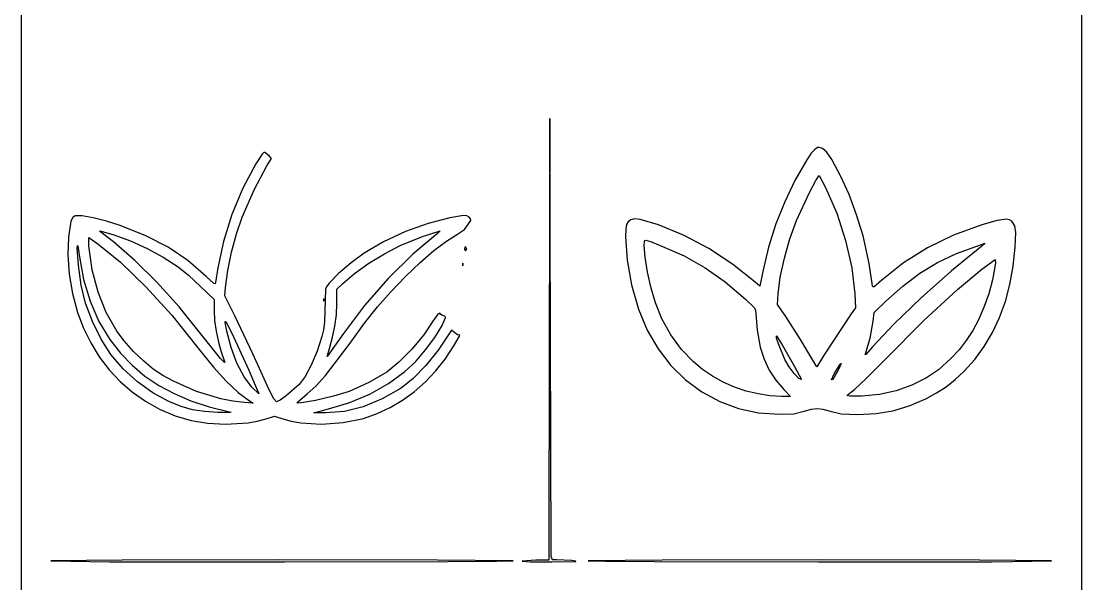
# Model space of a CAD drawing. Extents: x 45 to 235, y 1 to 395.
# Drawn here: x 44.6 to 235.4, y 192.6 to 293.7 of the extents above; entities that cross this region are included whole.
import ezdxf

# ---------------------------------------------------------------- set-up
doc = ezdxf.new("R2010")
doc.units = 0

msp = doc.modelspace()

# ---------------------------------------------------------------- linework, layer by layer
at = {"layer": 'Layer 1'}
for p, q in [((44.6336, 356.5), (44.6336, 39.4004)), ((235.443, 39.4004), (235.443, 356.494)), ((139.766931, 276.246007), (139.62801, 236.574007)), ((139.86616, 237.169407), (139.766931, 276.246007)), ((188.015793, 271.08839), (187.398086, 270.688992)), ((188.767456, 270.847759), (188.015793, 271.08839)), ((87.957262, 269.79811), (86.838453, 268.069034)), ((88.258982, 270.097969), (87.957262, 269.79811)), ((88.465813, 270.113164), (88.258982, 270.097969)), ((89.224915, 269.542597), (88.465813, 270.113164)), ((88.842881, 267.711814), (89.656563, 269.061334)), ((89.656563, 269.061334), (89.224915, 269.542597)), ((186.770063, 270.01548), (185.946769, 268.828448)), ((187.398, 270.689), (186.770063, 270.01548)), ((187.398086, 270.688992), (187.398, 270.689)), ((189.506716, 270.257344), (188.767456, 270.847759)), ((190.454356, 268.863169), (189.506716, 270.257344)), ((86.8384, 268.069), (84.524493, 263.733287)), ((86.610216, 263.50944), (88.842881, 267.711814)), ((86.838453, 268.069034), (86.8384, 268.069)), ((185.946769, 268.828448), (183.82574, 265.09246)), ((192.060944, 265.911117), (190.454356, 268.863169)), ((187.597689, 265.072575), (188.21167, 265.96564)), ((188.21167, 265.96564), (189.36273, 263.84213)), ((193.572643, 262.557163), (192.060944, 265.911117)), ((84.524493, 263.733287), (82.556647, 258.999407)), ((84.377551, 258.503314), (86.610216, 263.50944)), ((183.82574, 265.09246), (181.999608, 261.284533)), ((186.440426, 262.914334), (187.597689, 265.072575)), ((189.36273, 263.84213), (189.36274, 263.84216)), ((189.36274, 263.84216), (191.364387, 259.23388)), ((184.10357, 257.92805), (186.440426, 262.914334)), ((194.939218, 258.927837), (193.572643, 262.557163)), ((181.999608, 261.284533), (180.42465, 257.283111)), ((53.589084, 257.759052), (53.120226, 254.89132)), ((53.926774, 258.435675), (53.589084, 257.759052)), ((54.370516, 258.72158), (53.926774, 258.435675)), ((55.584525, 258.711656), (54.370516, 258.72158)), ((57.563223, 258.374275), (55.584525, 258.711656)), ((59.954965, 257.783859), (57.563223, 258.374275)), ((62.408106, 257.01483), (59.954965, 257.783859)), ((82.556647, 258.999407), (81.027893, 254.131575)), ((83.348666, 255.481773), (84.377551, 258.503314)), ((121.747435, 258.404074), (117.822606, 257.377669)), ((124.213287, 258.79355), (121.747435, 258.404074)), ((124.817345, 258.72502), (124.213287, 258.79355)), ((125.220465, 258.483458), (124.817345, 258.72502)), ((124.982314, 257.094248), (125.54048, 257.922813)), ((125.481872, 258.193833), (125.220465, 258.483458)), ((125.54048, 257.922813), (125.481872, 258.193833)), ((153.825558, 257.667572), (153.535931, 257.178867)), ((154.334729, 258.007433), (153.825558, 257.667572)), ((154.995226, 258.172093), (154.334729, 258.007433)), ((155.9869, 258.089299), (154.995226, 258.172093)), ((159.276359, 257.114367), (155.9869, 258.089299)), ((182.922122, 254.607285), (184.10357, 257.92805)), ((191.364387, 259.23388), (192.947407, 254.333489)), ((196.110436, 255.149669), (194.939218, 258.927837)), ((220.228137, 257.871037), (217.464596, 257.094568)), ((221.919999, 258.11167), (220.228137, 257.871037)), ((222.46638, 258.02872), (221.919999, 258.11167)), ((222.867639, 257.809021), (222.46638, 258.02872)), ((223.398516, 256.955647), (222.867639, 257.809021)), ((58.974683, 255.78436), (58.731881, 255.983749)), ((58.731881, 255.983749), (59.011894, 255.980338)), ((61.256963, 254.03792), (58.974683, 255.78436)), ((59.011894, 255.980338), (61.296653, 255.327904)), ((67.056697, 255.163578), (62.408106, 257.01483)), ((113.761956, 255.893566), (109.838971, 254.067123)), ((117.822606, 257.377669), (113.761956, 255.893566)), ((116.850251, 255.002951), (120.02063, 256.022537)), ((120.02063, 256.022537), (119.544328, 255.585927)), ((123.156487, 255.466884), (124.386937, 256.280566)), ((124.386937, 256.280566), (124.982314, 257.094248)), ((153.402592, 256.355262), (153.36228, 255.010703)), ((153.535931, 257.178867), (153.402592, 256.355262)), ((163.888378, 255.203593), (159.276359, 257.114367)), ((180.42465, 257.283111), (179.106447, 253.103064)), ((217.464596, 257.094568), (212.371955, 255.261924)), ((223.601937, 255.764893), (223.398516, 256.955647)), ((223.4779, 253.085697), (223.601937, 255.764893)), ((53.120226, 254.89132), (53.020376, 251.705123)), ((56.791696, 253.323498), (56.791696, 254.851628)), ((56.791696, 254.851628), (58.438906, 253.720408)), ((65.080399, 250.731704), (61.256963, 254.03792)), ((61.296653, 255.327904), (61.2967, 255.3279)), ((61.2967, 255.3279), (64.29312, 254.232964)), ((64.29312, 254.232964), (67.272794, 252.879411)), ((71.048512, 253.100224), (67.056697, 255.163578)), ((81.027893, 254.131575), (80.03126, 249.394)), ((82.472347, 252.207198), (83.348666, 255.481773)), ((109.838971, 254.067123), (106.327135, 252.013694)), ((112.81657, 253.402877), (116.850251, 255.002951)), ((119.5444, 255.585897), (115.113175, 251.871917)), ((118.884655, 252.49496), (121.145226, 254.206048)), ((119.544328, 255.585927), (119.5444, 255.585897)), ((121.145226, 254.206048), (123.156487, 255.466884)), ((153.36228, 255.010703), (153.646014, 250.770807)), ((156.736072, 253.42309), (156.744755, 254.115218)), ((156.744755, 254.115218), (156.819797, 254.28825)), ((156.819797, 254.28825), (156.999031, 254.345928)), ((156.999031, 254.345928), (157.841242, 254.115218)), ((157.841242, 254.115218), (159.613732, 253.42309)), ((168.338509, 252.842557), (163.888378, 255.203593)), ((181.930448, 251.0986), (182.922122, 254.607285)), ((192.947407, 254.333489), (194.042962, 249.399608)), ((197.216846, 250.15098), (196.110436, 255.149669)), ((212.371955, 255.261924), (207.683056, 253.00135)), ((212.900011, 251.974266), (218.059941, 253.839776)), ((218.059941, 253.839776), (217.464564, 253.303937)), ((54.727744, 252.946352), (54.756272, 253.435368)), ((54.963414, 249.847908), (54.727744, 252.946352)), ((54.756272, 253.435368), (54.836896, 253.315982)), ((54.836896, 253.315982), (55.124662, 251.378522)), ((57.403195, 249.032127), (56.791696, 253.323498)), ((58.438906, 253.720408), (58.4389, 253.720387)), ((58.4389, 253.720387), (62.489944, 250.396198)), ((67.272794, 252.879411), (70.151995, 251.306313)), ((74.590074, 250.70197), (71.048512, 253.100224)), ((81.80441, 248.925181), (82.472347, 252.207198)), ((106.327135, 252.013694), (103.99431, 250.288963)), ((107.175391, 250.200247), (109.973656, 251.917848)), ((109.973656, 251.917848), (112.81657, 253.402877)), ((115.113175, 251.871917), (110.648452, 247.45651)), ((116.408259, 250.359666), (118.884655, 252.49496)), ((124.449018, 253.130113), (124.387, 252.887)), ((124.387, 252.887), (124.449018, 252.589311)), ((124.387, 252.887), (124.387, 252.887)), ((124.585459, 253.164843), (124.449018, 253.130113)), ((124.449018, 252.589311), (124.585459, 252.470236)), ((124.783918, 252.748079), (124.585459, 253.164843)), ((124.585459, 252.470236), (124.783918, 252.748079)), ((156.903833, 251.282843), (156.736072, 253.42309)), ((159.613732, 253.42309), (159.61374, 253.42306)), ((159.61374, 253.42306), (163.888977, 251.530566)), ((172.61374, 250.042426), (168.338509, 252.842557)), ((179.106447, 253.103064), (178.05058, 248.75926)), ((207.683056, 253.00135), (203.384878, 250.301686)), ((209.491801, 250.341629), (212.900011, 251.974266)), ((217.46454, 253.303985), (211.986137, 248.831527)), ((217.464564, 253.303937), (217.46454, 253.303985)), ((223.109975, 249.669867), (223.4779, 253.085697)), ((53.020376, 251.705123), (53.274032, 248.27519)), ((55.12463, 251.378567), (55.835051, 247.300238)), ((55.124662, 251.378522), (55.12463, 251.378567)), ((62.489944, 250.396198), (67.03217, 246.000327)), ((69.011759, 246.833844), (65.080399, 250.731704)), ((70.151995, 251.306313), (72.847, 249.55274)), ((77.887906, 247.84602), (74.590074, 250.70197)), ((103.99431, 250.288963), (101.74521, 248.352128)), ((104.622715, 248.382176), (107.175391, 250.200247)), ((113.749527, 247.826214), (116.408259, 250.359666)), ((124.109229, 250.227997), (124.01, 249.97)), ((124.01, 249.97), (124.047211, 249.76906)), ((124.01, 249.97), (124.01, 249.97)), ((124.129075, 249.850925), (124.109229, 250.227997)), ((153.646014, 250.770807), (154.4414, 246.305784)), ((157.333931, 248.610473), (156.903833, 251.282843)), ((163.888977, 251.530566), (167.693495, 249.401785)), ((176.701059, 246.814367), (172.61374, 250.042426)), ((181.206693, 247.705265), (181.930448, 251.0986)), ((197.817186, 246.179319), (197.216846, 250.15098)), ((203.384878, 250.301686), (199.464396, 247.151768)), ((206.293827, 248.409445), (209.491801, 250.341629)), ((217.464521, 249.133921), (219.86587, 250.882839)), ((219.92543, 250.247715), (219.358582, 247.250363)), ((219.86587, 250.882839), (219.925408, 250.24777)), ((219.925408, 250.24777), (219.92543, 250.247715)), ((53.274032, 248.27519), (53.862587, 244.774547)), ((55.42235, 246.258282), (54.963414, 249.847908)), ((58.453786, 245.025423), (57.403195, 249.032127)), ((72.847, 249.55274), (74.707553, 248.041972)), ((80.03126, 249.394), (79.614496, 246.73465)), ((81.400671, 245.881314), (81.80441, 248.925181)), ((101.74521, 248.352128), (100.050555, 246.638558)), ((102.51657, 246.595737), (104.622715, 248.382176)), ((124.047211, 249.76906), (124.129075, 249.850925)), ((157.961246, 245.759486), (157.333931, 248.610473)), ((167.693495, 249.401785), (171.293361, 246.867404)), ((178.05058, 248.75926), (177.514741, 246.11976)), ((194.042962, 249.399608), (194.58221, 244.69086)), ((203.218645, 246.116314), (206.293827, 248.409445)), ((211.986137, 248.831527), (206.546804, 244.0037)), ((213.09842, 245.524449), (217.464521, 249.133921)), ((222.514133, 246.422417), (223.109975, 249.669867)), ((56.206264, 243.055046), (55.42235, 246.258282)), ((55.835051, 247.300238), (57.01247, 243.385638)), ((73.039871, 242.355497), (69.011759, 246.833844)), ((74.707553, 248.041972), (76.89556, 246.04002)), ((79.279597, 246.575883), (77.887906, 247.84602)), ((79.514956, 246.517585), (79.279597, 246.575883)), ((79.614496, 246.73465), (79.514956, 246.517585)), ((100.050555, 246.638558), (99.558244, 246.001551)), ((101.44489, 245.563747), (102.51657, 246.595737)), ((110.648452, 247.45651), (106.399554, 242.605745)), ((111.107231, 245.077233), (113.749527, 247.826214)), ((154.4414, 246.305784), (155.664713, 241.985896)), ((171.293361, 246.867404), (174.95464, 243.75811)), ((177.514741, 246.11976), (176.701059, 246.814367)), ((180.829, 244.73055), (181.206693, 247.705265)), ((197.86246, 245.948923), (197.817186, 246.179319)), ((199.464396, 247.151768), (198.075183, 245.988304)), ((219.358582, 247.250363), (218.709869, 244.725599)), ((221.693163, 243.349861), (222.514133, 246.422417)), ((53.862587, 244.774547), (54.767436, 241.37622)), ((59.928584, 241.342456), (58.453786, 245.025423)), ((67.03217, 246.000327), (71.720764, 240.890011)), ((76.89556, 246.04002), (79.33661, 243.67836)), ((81.26175, 244.373024), (81.400671, 245.881314)), ((83.08757, 240.780914), (81.26175, 244.373024)), ((99.381065, 245.583624), (99.19501, 239.642259)), ((99.558244, 246.001551), (99.381065, 245.583624)), ((101.425044, 243.023467), (101.44489, 245.563747)), ((108.74588, 242.385937), (111.107231, 245.077233)), ((158.720662, 243.08339), (157.961246, 245.759486)), ((180.690079, 242.82534), (180.829, 244.73055)), ((194.58221, 244.69086), (194.701285, 242.17043)), ((198.075183, 245.988304), (197.86246, 245.948923)), ((200.178811, 243.400836), (203.218645, 246.116314)), ((207.028098, 239.922932), (213.09842, 245.524449)), ((218.709869, 244.725599), (217.90487, 242.416667)), ((57.43671, 239.729003), (56.206264, 243.055046)), ((57.01247, 243.385638), (58.610374, 239.746403)), ((77.153563, 237.30782), (73.039871, 242.355497)), ((79.33661, 243.67836), (79.33661, 241.73346)), ((99.103129, 243.876997), (99.0039, 243.619)), ((99.0039, 243.619), (99.041111, 243.41806)), ((99.0039, 243.619), (99.0039, 243.619)), ((99.041111, 243.41806), (99.122975, 243.499925)), ((99.122975, 243.499925), (99.103129, 243.876997)), ((101.339769, 240.968178), (101.425044, 243.023467)), ((106.399554, 242.605745), (102.6158, 237.585697)), ((106.395692, 239.423005), (108.74588, 242.385937)), ((159.904909, 240.196405), (158.720662, 243.08339)), ((174.95464, 243.75811), (176.537349, 242.185323)), ((182.178519, 240.66214), (180.690079, 242.82534)), ((198.075141, 241.356706), (200.178811, 243.400836)), ((206.546804, 244.0037), (201.654489, 239.291216)), ((217.90487, 242.416667), (216.86916, 240.066815)), ((220.649856, 240.458709), (221.693163, 243.349861)), ((54.767436, 241.37622), (55.818611, 238.56818)), ((61.812706, 238.022298), (59.928584, 241.342456)), ((71.720764, 240.890011), (76.67728, 234.708027)), ((79.33661, 241.73346), (79.431808, 239.948259)), ((86.30261, 233.953924), (83.08757, 240.780914)), ((101.085183, 238.920331), (101.339769, 240.968178)), ((119.604072, 241.038894), (118.711007, 239.788604)), ((119.924088, 241.264641), (119.604072, 241.038894)), ((120.080374, 241.05874), (119.924088, 241.264641)), ((120.296198, 240.850358), (120.080374, 241.05874)), ((120.616213, 240.761052), (120.296198, 240.850358)), ((120.33837, 239.014612), (120.97592, 240.468324)), ((120.91049, 240.705855), (120.616213, 240.761052)), ((120.97592, 240.468324), (120.91049, 240.705855)), ((155.664713, 241.985896), (157.23223, 238.181403)), ((176.537349, 242.185323), (176.74635, 241.726385)), ((176.74635, 241.726385), (176.78046, 241.17814)), ((176.78046, 241.17814), (177.031015, 238.201258)), ((184.818019, 236.4945), (182.178519, 240.66214)), ((193.927295, 241.1186), (188.985665, 233.55731)), ((194.701285, 242.17043), (193.927295, 241.1186)), ((197.93622, 239.828576), (198.075141, 241.356706)), ((219.387005, 237.755475), (220.649856, 240.458709)), ((55.818611, 238.56818), (57.13003, 235.902473)), ((58.994613, 236.5518), (57.43671, 239.729003)), ((58.610374, 239.746403), (60.58225, 236.494167)), ((79.431808, 239.948259), (79.696317, 237.990028)), ((81.343562, 239.567808), (81.345733, 239.749212)), ((81.63877, 237.982617), (81.343562, 239.567808)), ((81.345733, 239.749212), (81.420465, 239.768747)), ((81.420465, 239.768747), (82.531835, 237.645237)), ((99.19501, 239.642259), (99.021048, 238.263277)), ((100.663148, 236.894809), (101.085183, 238.920331)), ((103.786887, 235.859114), (106.395692, 239.423005)), ((118.711007, 239.788604), (117.048913, 237.354691)), ((119.059243, 236.884278), (120.33837, 239.014612)), ((161.511498, 237.357808), (159.904909, 240.196405)), ((197.383012, 236.72765), (197.93622, 239.828576)), ((201.654489, 239.291216), (197.81714, 235.164785)), ((200.02002, 232.862749), (207.028098, 239.922932)), ((216.86916, 240.066815), (215.822907, 238.096178)), ((63.145793, 236.257873), (61.812706, 238.022298)), ((80.490155, 233.100491), (77.153563, 237.30782)), ((79.696317, 237.990028), (80.098507, 236.04296)), ((82.381752, 235.059669), (81.63877, 237.982617)), ((82.531835, 237.645237), (82.53183, 237.645167)), ((82.53183, 237.645167), (85.580659, 230.989341)), ((98.72615, 237.049884), (97.850451, 234.38061)), ((99.021048, 238.263277), (98.72615, 237.049884)), ((102.6158, 237.585697), (99.65876, 233.477597)), ((100.075524, 234.906497), (100.663148, 236.894809)), ((117.048913, 237.354691), (114.895633, 234.784957)), ((117.3987, 234.63859), (119.059243, 236.884278)), ((121.68787, 237.645241), (119.659867, 234.588353)), ((122.02525, 238.200926), (121.68787, 237.645241)), ((122.620627, 237.684933), (122.02525, 238.200926)), ((122.481706, 235.362961), (123.491367, 237.109399)), ((123.106851, 237.362437), (122.620627, 237.684933)), ((123.414463, 237.307861), (123.106851, 237.362437)), ((123.561757, 237.350033), (123.414463, 237.307861)), ((123.491367, 237.109399), (123.561757, 237.350033)), ((139.985235, 197.497407), (139.86616, 237.169407)), ((157.23223, 238.181403), (159.20058, 234.814502)), ((163.43438, 234.727602), (161.511498, 237.357808)), ((177.031015, 238.201258), (177.594142, 235.10529)), ((180.535019, 236.770761), (180.5313, 237.189075)), ((180.5313, 237.189075), (181.54344, 235.561715)), ((180.858755, 235.717999), (180.535019, 236.770761)), ((196.60654, 234.192336), (197.383012, 236.72765)), ((215.822907, 238.096178), (214.661302, 236.298573)), ((217.907399, 235.24667), (219.387005, 237.755475)), ((57.13003, 235.902473), (58.684716, 233.398634)), ((60.7609, 233.795082), (58.994613, 236.5518)), ((60.58225, 236.494167), (62.498117, 234.049594)), ((64.856573, 234.355768), (63.145793, 236.257873)), ((76.67728, 234.708027), (79.201429, 231.55532)), ((80.098507, 236.04296), (80.60675, 234.29125)), ((83.444749, 232.26697), (82.381752, 235.059669)), ((99.381102, 230.02194), (103.786887, 235.859114)), ((99.65876, 233.477597), (100.075524, 234.906497)), ((114.895633, 234.784957), (112.571183, 232.43477)), ((120.911444, 232.998066), (122.481706, 235.362961)), ((139.628, 236.574), (139.568462, 196.8028)), ((139.62801, 236.574007), (139.628, 236.574)), ((159.20058, 234.814502), (161.52546, 231.82762)), ((165.567502, 232.46579), (163.43438, 234.727602)), ((177.594142, 235.10529), (178.285337, 232.957902)), ((182.01974, 232.922205), (180.858755, 235.717999)), ((181.54343, 235.561715), (183.78602, 231.671915)), ((181.54344, 235.561715), (181.54343, 235.561715)), ((186.862149, 233.06116), (184.818019, 236.4945)), ((197.81714, 235.164785), (196.579252, 233.815265)), ((214.661302, 236.298573), (213.358297, 234.638648)), ((216.213831, 232.938807), (217.907399, 235.24667)), ((58.684716, 233.398634), (60.465691, 231.0762)), ((62.980824, 231.209844), (60.7609, 233.795082)), ((62.498117, 234.049594), (64.585851, 231.870384)), ((66.682707, 232.580181), (64.856573, 234.355768)), ((81.130496, 232.418288), (80.490155, 233.100491)), ((80.60675, 234.29125), (81.221973, 232.52496)), ((89.232361, 227.481676), (86.30261, 233.953924)), ((97.850451, 234.38061), (96.811023, 231.904835)), ((115.540937, 232.511978), (117.3987, 234.63859)), ((119.659867, 234.588353), (117.44581, 231.825432)), ((119.196287, 230.833417), (120.911444, 232.998066)), ((178.285337, 232.957902), (179.209102, 230.994708)), ((182.797762, 231.601213), (182.01974, 232.922205)), ((187.755215, 231.61241), (186.862149, 233.06116)), ((188.985665, 233.55731), (187.755215, 231.61241)), ((196.441262, 233.791698), (196.60654, 234.192336)), ((196.579252, 233.815265), (196.441262, 233.791698)), ((196.673507, 229.471579), (200.02002, 232.862749)), ((211.88784, 233.081055), (209.652695, 231.056774)), ((213.358297, 234.638648), (211.88784, 233.081055)), ((214.30909, 230.838397), (216.213831, 232.938807)), ((60.465691, 231.0762), (62.455978, 228.954706)), ((65.541244, 228.875781), (62.980824, 231.209844)), ((64.585851, 231.870384), (66.870339, 229.940953)), ((68.361856, 231.195308), (66.682707, 232.580181)), ((70.094365, 230.054557), (68.361856, 231.195308)), ((79.201429, 231.55532), (81.524641, 228.984967)), ((81.238447, 232.380457), (81.130496, 232.418288)), ((81.221973, 232.52496), (81.238447, 232.380457)), ((84.731011, 229.816619), (83.444749, 232.26697)), ((85.580659, 230.989341), (87.39408, 226.729967)), ((96.811023, 231.904835), (95.712056, 229.838382)), ((112.571183, 232.43477), (110.395577, 230.659494)), ((113.67015, 230.738872), (115.540937, 232.511978)), ((117.44581, 231.825432), (115.179658, 229.5016)), ((161.52546, 231.82762), (164.172681, 229.241686)), ((167.196353, 231.122821), (165.567502, 232.46579)), ((168.994044, 229.915904), (167.196353, 231.122821)), ((179.209102, 230.994708), (180.382182, 229.191522)), ((183.719046, 230.362084), (182.797762, 231.601213)), ((183.78602, 231.671915), (185.01647, 229.290405)), ((191.68473, 231.096385), (190.84624, 229.622825)), ((190.910743, 230.342235), (191.803809, 231.790985)), ((191.684734, 231.096379), (191.68473, 231.096385)), ((192.161035, 232.187903), (191.684734, 231.096379)), ((191.803809, 231.790985), (192.092195, 232.207129)), ((192.092195, 232.207129), (192.161035, 232.187903)), ((209.652695, 231.056774), (207.52174, 229.627865)), ((66.870339, 229.940953), (69.376465, 228.245718)), ((72.003867, 228.994274), (70.094365, 230.054557)), ((76.183601, 227.176513), (72.003867, 228.994274)), ((81.524641, 228.984967), (83.676683, 226.969059)), ((86.14379, 227.920717), (84.731011, 229.816619)), ((95.712056, 229.838382), (94.65774, 228.397074)), ((97.72521, 228.20387), (99.381102, 230.02194)), ((110.395577, 230.659494), (107.183025, 228.786536)), ((110.699486, 228.575045), (113.67015, 230.738872)), ((115.179658, 229.5016), (112.99537, 227.761981)), ((117.342049, 228.873898), (119.196287, 230.833417)), ((164.172681, 229.241686), (167.108056, 227.077632)), ((170.926621, 228.858296), (168.994044, 229.915904)), ((180.382182, 229.191522), (181.821322, 227.52416)), ((184.539859, 229.495066), (183.719046, 230.362084)), ((185.01647, 229.290405), (184.539859, 229.495066)), ((190.39475, 229.250715), (190.910743, 230.342235)), ((190.568398, 229.293508), (190.39475, 229.250715)), ((190.84624, 229.622825), (190.568398, 229.293508)), ((194.5624, 227.524199), (196.673507, 229.471579)), ((207.52174, 229.627865), (204.894331, 228.284236)), ((211.036991, 228.012839), (212.646061, 229.287008)), ((212.646061, 229.287008), (214.30909, 230.838397)), ((62.455978, 228.954706), (64.638599, 227.053688)), ((68.321216, 226.88778), (65.541244, 228.875781)), ((69.376465, 228.245718), (72.129114, 226.769096)), ((80.560563, 225.864822), (76.183601, 227.176513)), ((87.39408, 226.729967), (86.14379, 227.920717)), ((90.106512, 225.835398), (89.232361, 227.481676)), ((94.65774, 228.397074), (92.382903, 226.429849)), ((96.106527, 226.730004), (97.72521, 228.20387)), ((103.628127, 227.166614), (100.820245, 226.293393)), ((107.183025, 228.786536), (103.628127, 227.166614)), ((107.33437, 226.705188), (110.699486, 228.575045)), ((112.99537, 227.761981), (109.598621, 225.814292)), ((113.239596, 225.589781), (115.354547, 227.124392)), ((115.354547, 227.124392), (117.342049, 228.873898)), ((167.108056, 227.077632), (170.297397, 225.356386)), ((172.96013, 227.963254), (170.926621, 228.858296)), ((175.060616, 227.244033), (172.96013, 227.963254)), ((177.194127, 226.713891), (175.060616, 227.244033)), ((181.821322, 227.52416), (183.012072, 226.27387)), ((193.15334, 226.412829), (194.5624, 227.524199)), ((202.071565, 227.288529), (199.051587, 226.638885)), ((204.894331, 228.284236), (202.071565, 227.288529)), ((209.327454, 226.90612), (211.036991, 228.012839)), ((64.638599, 227.053688), (66.996578, 225.39268)), ((66.996578, 225.39268), (69.512936, 223.99122)), ((71.1998, 225.340732), (68.321216, 226.88778)), ((73.386263, 224.469996), (71.1998, 225.340732)), ((72.129114, 226.769096), (75.153171, 225.495502)), ((75.153171, 225.495502), (78.473522, 224.409353)), ((82.716599, 225.437127), (80.560563, 225.864822)), ((84.794256, 225.181998), (82.716599, 225.437127)), ((83.676683, 226.969059), (85.68732, 225.479687)), ((86.381926, 225.043077), (84.794256, 225.181998)), ((85.68732, 225.479687), (86.381926, 225.043077)), ((90.56948, 225.281264), (90.106512, 225.835398)), ((91.238972, 225.614614), (90.56948, 225.281264)), ((92.382903, 226.429849), (91.238972, 225.614614)), ((94.27776, 225.123202), (94.320397, 225.221714)), ((94.320397, 225.221714), (96.106527, 226.730004)), ((97.597465, 225.524365), (95.063083, 225.090236)), ((100.820245, 226.293393), (97.597465, 225.524365)), ((103.589694, 225.140462), (107.33437, 226.705188)), ((109.598621, 225.814292), (106.183271, 224.415467)), ((111.003012, 224.274951), (113.239596, 225.589781)), ((170.297397, 225.356386), (173.706515, 224.098879)), ((179.326707, 226.386085), (177.194127, 226.713891)), ((181.424402, 226.27387), (179.326707, 226.386085)), ((183.012072, 226.27387), (181.424402, 226.27387)), ((193.756162, 226.306157), (193.15334, 226.412829)), ((195.83254, 226.333445), (193.756162, 226.306157)), ((199.051587, 226.638885), (195.83254, 226.333445)), ((204.381159, 224.571123), (207.36302, 225.857077)), ((207.36302, 225.857077), (209.327454, 226.90612)), ((69.512936, 223.99122), (72.35772, 222.777209)), ((75.45923, 223.882062), (73.386263, 224.469996)), ((77.61034, 223.532278), (75.45923, 223.882062)), ((80.03123, 223.375992), (77.61034, 223.532278)), ((78.473522, 224.409353), (82.11505, 223.495067)), ((82.18203, 223.36855), (80.03123, 223.375992)), ((82.11505, 223.495067), (82.395063, 223.412273)), ((82.395063, 223.412273), (82.18203, 223.36855)), ((94.398822, 225.070855), (94.27776, 225.123202)), ((95.063083, 225.090236), (94.398822, 225.070855)), ((97.2973, 223.316501), (99.48035, 223.892032)), ((99.40097, 223.316501), (97.2973, 223.316501)), ((102.775371, 223.578529), (99.40097, 223.316501)), ((99.48035, 223.892032), (103.589694, 225.140462)), ((106.183271, 224.415467), (102.775371, 223.578529)), ((108.65061, 223.184783), (111.003012, 224.274951)), ((173.706515, 224.098879), (177.301222, 223.326042)), ((177.301222, 223.326042), (181.04733, 223.058803)), ((183.644664, 223.14811), (185.51266, 223.594642)), ((185.51266, 223.594642), (186.841406, 223.985668)), ((186.841406, 223.985668), (187.837111, 224.118077)), ((187.837111, 224.118077), (188.836539, 223.99373)), ((188.836539, 223.99373), (190.17645, 223.614488)), ((190.17645, 223.614488), (192.173442, 223.125783)), ((198.43234, 223.197414), (201.458842, 223.696353)), ((201.458842, 223.696353), (204.381159, 224.571123)), ((72.35772, 222.777209), (75.198785, 221.94461)), ((75.198785, 221.94461), (78.158925, 221.465516)), ((78.158925, 221.465516), (81.360936, 221.31202)), ((81.360936, 221.31202), (85.446714, 221.522883)), ((85.446714, 221.522883), (87.112839, 221.805997)), ((87.112839, 221.805997), (88.684076, 222.224931)), ((88.684076, 222.224931), (90.212206, 222.701233)), ((90.212206, 222.701233), (91.680806, 222.224931)), ((91.680806, 222.224931), (93.214212, 221.809988)), ((93.214212, 221.809988), (94.924373, 221.517609)), ((94.924373, 221.517609), (98.68146, 221.299613)), ((98.68146, 221.299613), (102.56507, 221.569084)), ((102.56507, 221.569084), (106.188206, 222.324161)), ((106.188206, 222.324161), (108.65061, 223.184783)), ((181.04733, 223.058803), (183.644664, 223.14811)), ((192.173442, 223.125783), (195.13792, 223.038957)), ((195.13792, 223.038957), (198.43234, 223.197414)), ((62.767783, 196.840061), (49.9647, 196.703)), ((49.9647, 196.703), (60.517763, 196.554156)), ((49.9647, 196.703), (49.9647, 196.703)), ((60.517763, 196.554156), (91.9983, 196.524387)), ((91.03578, 196.891536), (62.767783, 196.840061)), ((119.556812, 196.853705), (91.03578, 196.891536)), ((91.9983, 196.524387), (121.40745, 196.593848)), ((133.119, 196.722846), (119.556812, 196.853705)), ((121.40745, 196.593848), (130.151747, 196.652765)), ((130.151747, 196.652765), (132.442044, 196.686643)), ((132.442044, 196.686643), (133.119, 196.722846)), ((137.246492, 196.8028), (134.785602, 196.663879)), ((134.785602, 196.663879), (136.281486, 196.557207)), ((136.281486, 196.557207), (140.084462, 196.524958)), ((139.568462, 196.8028), (137.246492, 196.8028)), ((140.198578, 196.904511), (139.985235, 197.497407)), ((140.084462, 196.524958), (144.175199, 196.589457)), ((140.917992, 196.862338), (140.198578, 196.904511)), ((143.636882, 196.743263), (140.917992, 196.862338)), ((144.396296, 196.647755), (143.636882, 196.743263)), ((144.175199, 196.589457), (144.419358, 196.614885)), ((144.419358, 196.614885), (144.396296, 196.647755)), ((159.955953, 196.83696), (146.6139, 196.703)), ((146.6139, 196.703), (146.614, 196.703)), ((146.614, 196.703), (149.728565, 196.644393)), ((149.728565, 196.644393), (158.581071, 196.591367)), ((158.581071, 196.591367), (188.0522, 196.524387)), ((188.573125, 196.881613), (159.955953, 196.83696)), ((188.0522, 196.524387), (219.3467, 196.554156)), ((217.048884, 196.83696), (188.573125, 196.881613)), ((229.9667, 196.703), (217.048884, 196.83696)), ((219.3467, 196.554156), (229.9667, 196.703))]:
    msp.add_line(p, q, dxfattribs=at)

doc.saveas('drawing.dxf')
